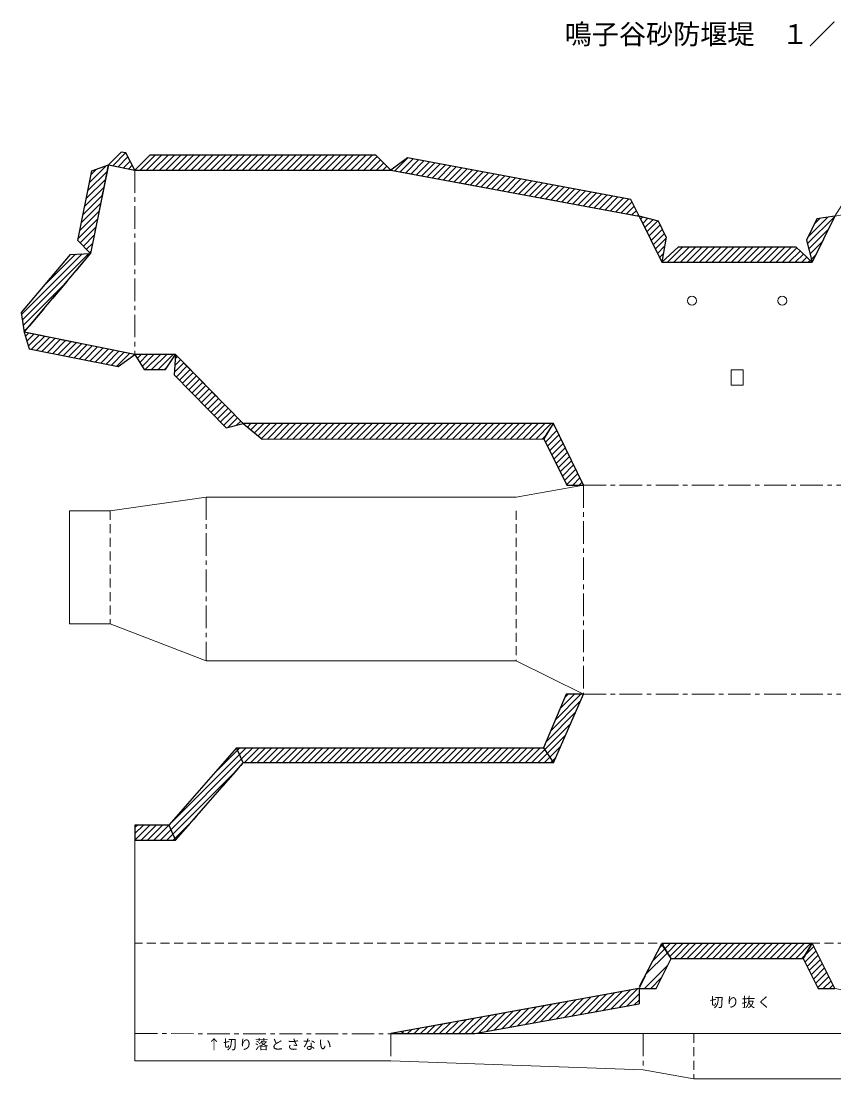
# Model space of a CAD drawing. Units: millimetres at full size, sheet at 1:300. Extents: x -1911260 to 408766, y -45196 to 976532.
# Drawn here: x -101149 to -47095, y 887275 to 957496 of the extents above; entities that cross this region are included whole.
import ezdxf
from ezdxf.enums import TextEntityAlignment as Align

# ---------------------------------------------------------------- set-up
doc = ezdxf.new("R2010")
doc.units = ezdxf.units.MM
doc.header["$LTSCALE"] = 300
doc.linetypes.add('CHAIN1', pattern=[8, 5, -1, 1, -1])
doc.linetypes.add('DASHED2', pattern=[3, 2, -1])
doc.layers.add('0-0', color=4, linetype='Continuous', lineweight=5)
doc.layers.add('0-1', color=2, linetype='Continuous')
doc.styles.add('ＭＳ ゴシック', font='')
doc.styles.get('ＭＳ ゴシック').set_extended_font_data('MS Gothic')

msp = doc.modelspace()

# ---------------------------------------------------------------- linework, layer by layer
at = {"layer": '0-0'}
for p, q in [((-93591.9, 947604.4), (-92591.9, 948604.4)), ((-77601.9, 948604.4), (-92591.9, 948604.4)), ((-77584.8, 948597.3), (-77601.9, 948604.4)), ((-58818.6, 944218.7), (-58296.7, 943154.1)), ((-58296.7, 943154.1), (-58591.9, 941484.4)), ((-64883.7, 912819.4), (-63791.9, 912819.4)), ((-93591.9, 904120.9), (-93591.9, 903120.9)), ((-91345.2, 904120.9), (-90891.9, 903120.9)), ((-93591.9, 903120.9), (-93591.9, 890274.9)), ((-58591.9, 896274.9), (-57973.9, 895274.9)), ((-57973.9, 895274.9), (-58973.9, 893274.9)), ((-49209.9, 895274.9), (-48209.9, 893274.9)), ((-60091.9, 893274.9), (-58973.9, 893274.9)), ((-60091.9, 893274.9), (-60091.9, 892258.5)), ((-47091.9, 893274.9), (-48209.9, 893274.9)), ((-71001.7, 890274.9), (-60091.9, 892258.5)), ((-76591.9, 890274.9), (-30591.9, 890274.9))]:
    msp.add_line(p, q, dxfattribs=at)
at = {"layer": '0-0', "color": 2, "linetype": 'CHAIN1'}
for p, q in [((-93591.9, 947604.4), (-95357, 947957.1)), ((-93591.9, 947604.4), (-93591.9, 935367.2)), ((-93591.9, 947604.4), (-93409.8, 947604.4)), ((-93409.8, 947604.4), (-76591.9, 947604.4)), ((-76591.9, 947604.4), (-60091.9, 944544.4)), ((-93589.8, 935366.8), (-90891.9, 935364.4)), ((-63791.9, 926694.4), (-43391.9, 926694.4)), ((-63791.9, 926694.4), (-63791.9, 912819.4)), ((-88863.9, 925894.4), (-88863.9, 915019.4)), ((-63791.9, 912819.4), (-43391.9, 912819.4)), ((-58605, 896248.6), (-60091.9, 893274.9)), ((-76591.9, 890274.9), (-60120.6, 893274.9)), ((-93591.9, 890274.9), (-76591.9, 890271.9)), ((-76591.9, 890271.9), (-76591.9, 888474.9)), ((-59821.9, 890271.9), (-59821.9, 887874.9))]:
    msp.add_line(p, q, dxfattribs=at)
at = {"layer": '0-0', "color": 7, "linetype": 'DASHED2'}
for p, q in [((-95226.9, 924994.4), (-95226.9, 917494.4)), ((-68263.9, 924994.4), (-68263.9, 915019.4)), ((-20191.9, 896274.9), (-93591.9, 896274.9)), ((-56467.9, 890274.9), (-56467.9, 887274.9))]:
    msp.add_line(p, q, dxfattribs=at)
at = {"layer": '0-0'}
for points in [[(-93591.9, 947604.4), (-94193, 948744.3), (-94494.1, 948804.5), (-95357, 947957.1), (-96455.5, 947563), (-97378.9, 942941.9), (-96532.7, 942073.4), (-97891.7, 942012.3), (-101149, 938145.6), (-100944.4, 936836.4), (-100613.6, 935750.3), (-94693.5, 934565.1), (-93589.8, 935366.8), (-92985.8, 934364.4), (-91567.4, 934364.4), (-90891.9, 935364.4), (-90974.5, 934020.2), (-87520, 930496.7), (-86391.9, 930774.4), (-85130.9, 929745.8), (-66411, 929765.4), (-65791.9, 930774.4)], [(-77601.9, 948604.4), (-77584.8, 948597.3), (-76591.9, 947604.4)], [(-76591.9, 947604.4), (-75479.5, 948415.2), (-60645.8, 945664.2)], [(-30591.9, 947604.4), (-31972.4, 948365.4), (-46364.1, 945696.4), (-47091.9, 944544.4), (-48294, 944364.1), (-48989.2, 942945.8), (-48591.9, 941484.4), (-49665.8, 942484.4), (-57493.9, 942484.4), (-58591.9, 941484.4)], [(-58818.6, 944218.7), (-60091.9, 944544.4), (-60645.8, 945664.2)], [(-66411, 929765.4), (-64905.6, 926694.4), (-63791.9, 926694.4)], [(-63791.9, 926694.4), (-68263.9, 925894.4), (-88863.9, 925894.4), (-95226.9, 924994.4), (-97926.9, 924994.4)], [(-97926.9, 924994.4), (-97926.9, 917494.4), (-95226.9, 917494.4), (-88863.9, 915019.4), (-68263.9, 915019.4), (-63791.9, 912819.4)], [(-64944, 912819.4), (-66445.5, 909255.4), (-65791.9, 908255.4)], [(-86845.2, 909255.4), (-91345.2, 904120.9), (-93591.9, 904120.9)], [(-66445.5, 909255.4), (-86845.2, 909255.4), (-86391.9, 908255.4)], [(-57973.9, 895274.9), (-49209.9, 895274.9), (-48591.9, 896274.9)], [(-93591.9, 890274.9), (-93591.9, 888474.9), (-76591.9, 888474.9), (-59821.9, 887874.9), (-56467.9, 887274.9), (-46467.9, 887274.9), (-43113.9, 887874.9), (-26343.9, 888474.9), (-10343.9, 888474.9), (-10343.9, 890274.9)]]:
    msp.add_lwpolyline(points, dxfattribs=at)
at = {"layer": '0-0', "color": 2, "linetype": 'CHAIN1'}
for points in [[(-95370.9, 947945.8), (-96532.7, 942073.4), (-100944.4, 936836.4), (-93594.9, 935365)], [(-60091.9, 944544.4), (-58591.9, 941484.4), (-48591.9, 941484.4), (-47091.9, 944544.4), (-30591.9, 947604.4), (-14591.9, 947604.4), (-16391.9, 944544.4)], [(-90891.9, 935364.4), (-86391.9, 930774.4), (-65791.9, 930774.4), (-63791.9, 926694.4)], [(-93591.9, 903120.9), (-90891.9, 903120.9), (-86391.9, 908255.4), (-65791.9, 908255.4), (-63791.9, 912819.4)], [(-58591.9, 896274.9), (-48591.9, 896274.9), (-47091.9, 893274.9), (-30591.9, 890274.9)]]:
    msp.add_lwpolyline(points, dxfattribs=at)
at = {"layer": '0-0'}
msp.add_lwpolyline([(-53991.9, 934344.4), (-53991.9, 933324.4), (-53191.9, 933324.4), (-53191.9, 934344.4)], close=True, dxfattribs=at)
for centre in [(-56591.9, 938934.4), (-50591.9, 938934.4)]:
    msp.add_circle(centre, 300, dxfattribs=at)
at = {"layer": '0-1', "color": 5}
for p, q in [((-95357, 947957.1), (-94494.1, 948804.5)), ((-97378.9, 942941.9), (-96455.5, 947563)), ((-96455.5, 947563), (-95357, 947957.1)), ((-95357, 947957.1), (-93591.9, 947604.4)), ((-60091.9, 944544.4), (-58591.9, 941484.4)), ((-47091.9, 944544.4), (-48591.9, 941484.4)), ((-47091.9, 944544.4), (-48294, 944364.1)), ((-58296.7, 943154.1), (-58591.9, 941484.4)), ((-49665.8, 942484.4), (-57493.9, 942484.4)), ((-49665.8, 942484.4), (-48591.9, 941484.4)), ((-100944.4, 936836.4), (-96532.7, 942073.4)), ((-97891.7, 942012.3), (-96532.7, 942073.4)), ((-93589.8, 935366.8), (-100944.4, 936836.4)), ((-91345.2, 904120.9), (-93591.9, 904120.9)), ((-58591.9, 896274.9), (-48591.9, 896274.9)), ((-60120.6, 893274.9), (-76591.9, 890274.9)), ((-60091.9, 893274.9), (-60091.9, 892258.5))]:
    msp.add_line(p, q, dxfattribs=at)
at = {"layer": '0-1'}
for p, q in [((-95066.4, 947899.1), (-94216.5, 948749)), ((-94712.8, 947828.4), (-94056.2, 948485)), ((-94359.2, 947757.7), (-93909.8, 948207.2)), ((-93239.8, 947604.4), (-92239.9, 948604.2)), ((-92815.5, 947604.4), (-91815.9, 948604)), ((-92391.2, 947604.4), (-91391.8, 948603.8)), ((-91967, 947604.4), (-90967.7, 948603.6)), ((-91542.7, 947604.4), (-90543.7, 948603.4)), ((-91118.4, 947604.4), (-90119.6, 948603.2)), ((-90694.2, 947604.4), (-89695.5, 948603)), ((-90269.9, 947604.4), (-89271.5, 948602.8)), ((-89845.6, 947604.4), (-88847.4, 948602.6)), ((-89421.4, 947604.4), (-88423.3, 948602.4)), ((-88997.1, 947604.4), (-87999.3, 948602.2)), ((-88572.9, 947604.4), (-87575.2, 948602)), ((-88148.6, 947604.4), (-87151.2, 948601.8)), ((-87724.3, 947604.4), (-86727.1, 948601.6)), ((-87300.1, 947604.4), (-86303, 948601.4)), ((-86875.8, 947604.4), (-85879, 948601.2)), ((-86451.5, 947604.4), (-85454.9, 948601)), ((-86027.3, 947604.4), (-85030.8, 948600.8)), ((-85603, 947604.4), (-84606.8, 948600.6)), ((-85178.7, 947604.4), (-84182.7, 948600.4)), ((-84754.5, 947604.4), (-83758.6, 948600.2)), ((-84330.2, 947604.4), (-83334.6, 948600)), ((-83905.9, 947604.4), (-82910.5, 948599.8)), ((-83481.7, 947604.4), (-82486.4, 948599.7)), ((-83057.4, 947604.4), (-82062.4, 948599.5)), ((-82633.2, 947604.4), (-81638.3, 948599.3)), ((-82208.9, 947604.4), (-81214.3, 948599.1)), ((-81784.6, 947604.4), (-80790.2, 948598.9)), ((-81360.4, 947604.4), (-80366.1, 948598.7)), ((-80936.1, 947604.4), (-79942.1, 948598.5)), ((-80511.8, 947604.4), (-79518, 948598.3)), ((-80087.6, 947604.4), (-79093.9, 948598.1)), ((-79663.3, 947604.4), (-78669.9, 948597.9)), ((-79239, 947604.4), (-78245.8, 948597.7)), ((-78814.8, 947604.4), (-77821.7, 948597.5)), ((-78390.5, 947604.4), (-77491.2, 948503.7)), ((-77966.3, 947604.4), (-77279.1, 948291.6)), ((-77542, 947604.4), (-77066.9, 948079.5)), ((-76319.7, 947553.9), (-75461.7, 948411.9)), ((-75961.8, 947487.6), (-75103.8, 948345.5)), ((-75603.9, 947421.2), (-74746, 948279.1)), ((-75246, 947354.8), (-74388.1, 948212.8)), ((-74888.1, 947288.4), (-74030.2, 948146.4)), ((-74530.2, 947222.1), (-73672.3, 948080)), ((-74172.3, 947155.7), (-73314.4, 948013.6)), ((-96718.5, 946247), (-95444.1, 947521.4)), ((-96612.5, 946777.2), (-95475, 947914.8)), ((-96506.6, 947307.4), (-96136.6, 947677.4)), ((-94005.6, 947687.1), (-93763.3, 947929.4)), ((-93652, 947616.4), (-93616.8, 947651.6)), ((-77117.7, 947604.4), (-76854.8, 947867.3)), ((-76693.5, 947604.4), (-76642.7, 947655.2)), ((-73814.4, 947089.3), (-72956.5, 947947.3)), ((-73456.5, 947022.9), (-72598.6, 947880.9)), ((-73098.7, 946956.6), (-72240.7, 947814.5)), ((-72740.8, 946890.2), (-71882.8, 947748.1)), ((-72382.9, 946823.8), (-71524.9, 947681.8)), ((-72025, 946757.5), (-71167, 947615.4)), ((-71667.1, 946691.1), (-70809.1, 947549)), ((-71309.2, 946624.7), (-70451.3, 947482.7)), ((-70951.3, 946558.3), (-70093.4, 947416.3)), ((-70593.4, 946492), (-69735.5, 947349.9)), ((-70235.5, 946425.6), (-69377.6, 947283.5)), ((-96824.4, 945716.8), (-95550, 946991.2)), ((-69877.6, 946359.2), (-69019.7, 947217.2)), ((-69519.7, 946292.8), (-68661.8, 947150.8)), ((-69161.8, 946226.5), (-68303.9, 947084.4)), ((-68804, 946160.1), (-67946, 947018)), ((-68446.1, 946093.7), (-67588.1, 946951.7)), ((-68088.2, 946027.4), (-67230.2, 946885.3)), ((-67730.3, 945961), (-66872.3, 946818.9)), ((-67372.4, 945894.6), (-66514.5, 946752.6)), ((-67014.5, 945828.2), (-66156.6, 946686.2)), ((-66656.6, 945761.9), (-65798.7, 946619.8)), ((-97036.3, 944656.4), (-95761.9, 945930.8)), ((-96930.4, 945186.6), (-95655.9, 946461)), ((-66298.7, 945695.5), (-65440.8, 946553.4)), ((-65940.8, 945629.1), (-65082.9, 946487.1)), ((-65582.9, 945562.8), (-64725, 946420.7)), ((-65225, 945496.4), (-64367.1, 946354.3)), ((-64867.2, 945430), (-64009.2, 946287.9)), ((-64509.3, 945363.6), (-63651.3, 946221.6)), ((-64151.4, 945297.3), (-63293.4, 946155.2)), ((-63793.5, 945230.9), (-62935.5, 946088.8)), ((-63435.6, 945164.5), (-62577.6, 946022.5)), ((-63077.7, 945098.1), (-62219.8, 945956.1)), ((-62719.8, 945031.8), (-61861.9, 945889.7)), ((-97142.3, 944126.2), (-95867.8, 945400.6)), ((-62361.9, 944965.4), (-61504, 945823.3)), ((-62004, 944899), (-61146.1, 945757)), ((-61646.1, 944832.7), (-60788.2, 945690.6)), ((-61288.2, 944766.3), (-60561.3, 945493.3)), ((-60930.3, 944699.9), (-60420.8, 945209.4)), ((-97248.2, 943596), (-95973.8, 944870.4)), ((-60572.5, 944633.5), (-60280.4, 944925.6)), ((-60214.6, 944567.2), (-60140, 944641.7)), ((-60000.2, 944357.3), (-59869.8, 944487.6)), ((-48923.9, 942705.7), (-47098.4, 944531.2)), ((-48875, 943178.8), (-47583.1, 944470.7)), ((-97354.2, 943065.8), (-96079.7, 944340.2)), ((-97218.4, 942777.2), (-96185.7, 943810)), ((-59860.6, 944072.6), (-59532, 944401.2)), ((-59721, 943787.9), (-59194.1, 944314.8)), ((-59581.5, 943503.2), (-58856.3, 944228.4)), ((-59441.9, 943218.5), (-58694.6, 943965.8)), ((-48467, 944011), (-48082.2, 944395.8)), ((-97009, 942562.3), (-96291.6, 943279.8)), ((-59302.4, 942933.8), (-58555, 943681.1)), ((-59162.8, 942649.1), (-58415.5, 943396.4)), ((-59023.2, 942364.4), (-58310.2, 943077.4)), ((-48833.2, 942372.1), (-47506.3, 943698.9)), ((-96799.7, 942347.5), (-96397.6, 942749.5)), ((-58883.7, 942079.7), (-58401.3, 942562)), ((-58206.1, 941484.4), (-57206.1, 942484.4)), ((-57781.9, 941484.4), (-56781.9, 942484.4)), ((-57357.6, 941484.4), (-56357.6, 942484.4)), ((-56933.4, 941484.4), (-55933.4, 942484.4)), ((-56509.1, 941484.4), (-55509.1, 942484.4)), ((-56084.8, 941484.4), (-55084.8, 942484.4)), ((-55660.6, 941484.4), (-54660.6, 942484.4)), ((-55236.3, 941484.4), (-54236.3, 942484.4)), ((-54812, 941484.4), (-53812, 942484.4)), ((-54387.8, 941484.4), (-53387.8, 942484.4)), ((-53963.5, 941484.4), (-52963.5, 942484.4)), ((-53539.2, 941484.4), (-52539.2, 942484.4)), ((-53115, 941484.4), (-52115, 942484.4)), ((-52690.7, 941484.4), (-51690.7, 942484.4)), ((-52266.4, 941484.4), (-51266.4, 942484.4)), ((-51842.2, 941484.4), (-50842.2, 942484.4)), ((-51417.9, 941484.4), (-50417.9, 942484.4)), ((-50993.7, 941484.4), (-49993.7, 942484.4)), ((-50569.4, 941484.4), (-49615.9, 942437.9)), ((-48742.5, 942038.5), (-47914.3, 942866.7)), ((-101129, 938018.1), (-97099.2, 942048)), ((-101071.7, 937651.2), (-96654.9, 942067.9)), ((-99669.6, 939901.8), (-97543.4, 942028)), ((-96590.3, 942132.6), (-96503.5, 942219.3)), ((-58744.1, 941795), (-58492.5, 942046.6)), ((-50145.1, 941484.4), (-49396.2, 942233.3)), ((-49720.9, 941484.4), (-49176.5, 942028.8)), ((-49296.6, 941484.4), (-48956.8, 941824.2)), ((-48651.8, 941704.9), (-48322.2, 942034.5)), ((-58604.6, 941510.3), (-58583.6, 941531.2)), ((-48872.3, 941484.4), (-48737.1, 941619.6)), ((-101014.4, 937284.2), (-98176.4, 940122.2)), ((-100957, 936917.3), (-100444.1, 937430.2)), ((-100867.2, 936582.9), (-100668.8, 936781.3)), ((-100768.1, 936257.7), (-100315.2, 936710.6)), ((-100669.1, 935932.4), (-99961.6, 936640)), ((-100458.1, 935719.2), (-99607.9, 936569.3)), ((-100104.6, 935648.4), (-99254.3, 936498.7)), ((-99751.1, 935577.6), (-98900.7, 936428)), ((-99397.6, 935506.9), (-98547.1, 936357.3)), ((-99044.1, 935436.1), (-98193.5, 936286.7)), ((-98690.6, 935365.3), (-97839.9, 936216)), ((-98337.1, 935294.6), (-97486.3, 936145.4)), ((-97983.6, 935223.8), (-97132.7, 936074.7)), ((-97630.1, 935153), (-96779.1, 936004.1)), ((-97276.6, 935082.2), (-96425.5, 935933.4)), ((-96923.1, 935011.5), (-96071.9, 935862.7)), ((-96569.7, 934940.7), (-95718.3, 935792.1)), ((-96216.2, 934869.9), (-95364.7, 935721.4)), ((-95862.7, 934799.2), (-95011.1, 935650.8)), ((-95509.2, 934728.4), (-94657.5, 935580.1)), ((-95155.7, 934657.6), (-94303.9, 935509.5)), ((-94802.2, 934586.9), (-93950.2, 935438.8)), ((-93619.9, 935344.9), (-93596.6, 935368.1)), ((-93433.3, 935107.2), (-93174.1, 935366.4)), ((-93273.8, 934842.4), (-92750.2, 935366)), ((-93114.3, 934577.7), (-92326.3, 935365.7)), ((-92903.3, 934364.4), (-91902.4, 935365.3)), ((-92479, 934364.4), (-91478.5, 935364.9)), ((-92054.8, 934364.4), (-91054.6, 935364.6)), ((-90964.5, 934181.9), (-90342.4, 934804)), ((-90936.8, 934633.9), (-90552.5, 935018.2)), ((-90909, 935085.9), (-90762.5, 935232.4)), ((-91630.5, 934364.4), (-91435.9, 934559)), ((-90839.5, 933882.6), (-90132.4, 934589.7)), ((-90629.5, 933668.4), (-89922.4, 934375.5)), ((-90419.5, 933454.1), (-89712.3, 934161.3)), ((-90209.4, 933239.9), (-89502.3, 933947)), ((-89999.4, 933025.7), (-89292.3, 933732.8)), ((-89789.4, 932811.4), (-89082.2, 933518.6)), ((-89579.4, 932597.2), (-88872.2, 933304.3)), ((-89369.3, 932383), (-88662.2, 933090.1)), ((-89159.3, 932168.7), (-88452.1, 932875.9)), ((-88949.3, 931954.5), (-88242.1, 932661.6)), ((-88739.2, 931740.3), (-88032.1, 932447.4)), ((-88529.2, 931526), (-87822.1, 932233.2)), ((-88319.2, 931311.8), (-87612, 932018.9)), ((-88109.1, 931097.6), (-87402, 931804.7)), ((-87899.1, 930883.3), (-87192, 931590.5)), ((-87689.1, 930669.1), (-86981.9, 931376.2)), ((-87410.2, 930523.7), (-86771.9, 931162)), ((-86847.4, 930662.3), (-86561.9, 930947.8)), ((-86347.3, 930738.1), (-86311, 930774.4)), ((-86113.7, 930547.5), (-85886.7, 930774.4)), ((-85880, 930356.9), (-85462.4, 930774.4)), ((-85646.3, 930166.3), (-85038.2, 930774.4)), ((-85412.7, 929975.7), (-84613.9, 930774.4)), ((-85179, 929785.1), (-84189.7, 930774.4)), ((-84793.4, 929746.4), (-83765.4, 930774.4)), ((-84368.5, 929747), (-83341.1, 930774.4)), ((-83943.6, 929747.6), (-82916.9, 930774.4)), ((-83518.7, 929748.3), (-82492.6, 930774.4)), ((-83093.8, 929748.9), (-82068.3, 930774.4)), ((-82668.9, 929749.6), (-81644.1, 930774.4)), ((-82244, 929750.2), (-81219.8, 930774.4)), ((-81819.1, 929750.9), (-80795.5, 930774.4)), ((-81394.1, 929751.5), (-80371.3, 930774.4)), ((-80969.2, 929752.2), (-79947, 930774.4)), ((-80544.3, 929752.8), (-79522.7, 930774.4)), ((-80119.4, 929753.5), (-79098.5, 930774.4)), ((-79694.5, 929754.1), (-78674.2, 930774.4)), ((-79269.6, 929754.8), (-78250, 930774.4)), ((-78844.7, 929755.4), (-77825.7, 930774.4)), ((-78419.7, 929756.1), (-77401.4, 930774.4)), ((-77994.8, 929756.7), (-76977.2, 930774.4)), ((-77569.9, 929757.4), (-76552.9, 930774.4)), ((-77145, 929758), (-76128.6, 930774.4)), ((-76720.1, 929758.7), (-75704.4, 930774.4)), ((-76295.2, 929759.3), (-75280.1, 930774.4)), ((-75870.3, 929760), (-74855.8, 930774.4)), ((-75445.4, 929760.6), (-74431.6, 930774.4)), ((-75020.4, 929761.3), (-74007.3, 930774.4)), ((-74595.5, 929761.9), (-73583, 930774.4)), ((-74170.6, 929762.6), (-73158.8, 930774.4)), ((-73745.7, 929763.2), (-72734.5, 930774.4)), ((-73320.8, 929763.9), (-72310.3, 930774.4)), ((-72895.9, 929764.5), (-71886, 930774.4)), ((-72471, 929765.2), (-71461.7, 930774.4)), ((-72046.1, 929765.8), (-71037.5, 930774.4)), ((-71621.1, 929766.5), (-70613.2, 930774.4)), ((-71196.2, 929767.1), (-70188.9, 930774.4)), ((-70771.3, 929767.8), (-69764.7, 930774.4)), ((-70346.4, 929768.4), (-69340.4, 930774.4)), ((-69921.5, 929769.1), (-68916.1, 930774.4)), ((-69496.6, 929769.7), (-68491.9, 930774.4)), ((-69071.7, 929770.4), (-68067.6, 930774.4)), ((-68646.7, 929771), (-67643.4, 930774.4)), ((-68221.8, 929771.7), (-67219.1, 930774.4)), ((-67796.9, 929772.3), (-66794.8, 930774.4)), ((-67372, 929773), (-66370.6, 930774.4)), ((-66947.1, 929773.6), (-65946.3, 930774.4)), ((-66522.2, 929774.3), (-66258.3, 930038.1)), ((-66317.1, 929555), (-65563.6, 930308.6)), ((-66177, 929271), (-65424, 930023.9)), ((-66036.8, 928986.9), (-65284.4, 929739.2)), ((-65896.6, 928702.8), (-65144.9, 929454.5)), ((-65756.4, 928418.7), (-65005.3, 929169.8)), ((-65616.2, 928134.6), (-64865.8, 928885.1)), ((-65476.1, 927850.5), (-64726.2, 928600.4)), ((-65335.9, 927566.5), (-64586.6, 928315.7)), ((-65195.7, 927282.4), (-64447.1, 928031)), ((-65055.5, 926998.3), (-64307.5, 927746.3)), ((-64915.3, 926714.2), (-64168, 927461.6)), ((-64510.9, 926694.4), (-64028.4, 927176.9)), ((-64086.6, 926694.4), (-63888.8, 926892.2)), ((-65968.6, 910387.5), (-63991, 912365)), ((-65659.7, 911120.6), (-63960.9, 912819.4)), ((-65350.8, 911853.7), (-64385.1, 912819.4)), ((-65042, 912586.8), (-64809.4, 912819.4)), ((-66277.4, 909654.4), (-64321.9, 911609.8)), ((-66369, 909138.5), (-64652.9, 910854.6)), ((-66201.3, 908881.9), (-64983.8, 910099.4)), ((-91339.5, 904108.4), (-86641.6, 908806.3)), ((-88465, 907407.1), (-86773.9, 909098.2)), ((-88465, 907407.1), (-86773.9, 909098.2)), ((-86773.9, 909098.2), (-86616.8, 909255.4)), ((-86641.6, 908806.3), (-86192.5, 909255.4)), ((-86509.3, 908514.4), (-85768.2, 909255.4)), ((-86344, 908255.4), (-85344, 909255.4)), ((-85919.7, 908255.4), (-84919.7, 909255.4)), ((-85495.4, 908255.4), (-84495.4, 909255.4)), ((-85071.2, 908255.4), (-84071.2, 909255.4)), ((-84646.9, 908255.4), (-83646.9, 909255.4)), ((-84222.7, 908255.4), (-83222.7, 909255.4)), ((-83798.4, 908255.4), (-82798.4, 909255.4)), ((-83374.1, 908255.4), (-82374.1, 909255.4)), ((-82949.9, 908255.4), (-81949.9, 909255.4)), ((-82525.6, 908255.4), (-81525.6, 909255.4)), ((-82101.3, 908255.4), (-81101.3, 909255.4)), ((-81677.1, 908255.4), (-80677.1, 909255.4)), ((-81252.8, 908255.4), (-80252.8, 909255.4)), ((-80828.5, 908255.4), (-79828.5, 909255.4)), ((-80404.3, 908255.4), (-79404.3, 909255.4)), ((-79980, 908255.4), (-78980, 909255.4)), ((-79555.8, 908255.4), (-78555.8, 909255.4)), ((-79131.5, 908255.4), (-78131.5, 909255.4)), ((-78707.2, 908255.4), (-77707.2, 909255.4)), ((-78283, 908255.4), (-77283, 909255.4)), ((-77858.7, 908255.4), (-76858.7, 909255.4)), ((-77434.4, 908255.4), (-76434.4, 909255.4)), ((-77010.2, 908255.4), (-76010.2, 909255.4)), ((-76585.9, 908255.4), (-75585.9, 909255.4)), ((-76161.6, 908255.4), (-75161.6, 909255.4)), ((-75737.4, 908255.4), (-74737.4, 909255.4)), ((-75313.1, 908255.4), (-74313.1, 909255.4)), ((-74888.8, 908255.4), (-73888.8, 909255.4)), ((-74464.6, 908255.4), (-73464.6, 909255.4)), ((-74040.3, 908255.4), (-73040.3, 909255.4)), ((-73616.1, 908255.4), (-72616.1, 909255.4)), ((-73191.8, 908255.4), (-72191.8, 909255.4)), ((-72767.5, 908255.4), (-71767.5, 909255.4)), ((-72343.3, 908255.4), (-71343.3, 909255.4)), ((-71919, 908255.4), (-70919, 909255.4)), ((-71494.7, 908255.4), (-70494.7, 909255.4)), ((-71070.5, 908255.4), (-70070.5, 909255.4)), ((-70646.2, 908255.4), (-69646.2, 909255.4)), ((-70221.9, 908255.4), (-69221.9, 909255.4)), ((-69797.7, 908255.4), (-68797.7, 909255.4)), ((-69373.4, 908255.4), (-68373.4, 909255.4)), ((-68949.1, 908255.4), (-67949.1, 909255.4)), ((-68524.9, 908255.4), (-67524.9, 909255.4)), ((-68100.6, 908255.4), (-67100.6, 909255.4)), ((-67676.4, 908255.4), (-66676.4, 909255.4)), ((-67252.1, 908255.4), (-66369, 909138.5)), ((-66827.8, 908255.4), (-66201.3, 908881.9)), ((-66033.7, 908625.3), (-65314.8, 909344.2)), ((-91207.2, 903816.5), (-86509.3, 908514.4)), ((-66403.6, 908255.4), (-66033.7, 908625.3)), ((-65979.3, 908255.4), (-65866, 908368.7)), ((-65866, 908368.7), (-65645.7, 908589)), ((-91074.8, 903524.5), (-86731.7, 907867.7)), ((-93591.9, 903128.8), (-92599.8, 904120.9)), ((-93591.9, 903553.1), (-93024.1, 904120.9)), ((-93591.9, 903977.3), (-93448.3, 904120.9)), ((-93175.5, 903120.9), (-92175.5, 904120.9)), ((-92751.3, 903120.9), (-91751.3, 904120.9)), ((-92327, 903120.9), (-91339.5, 904108.4)), ((-91902.7, 903120.9), (-91207.2, 903816.5)), ((-90942.5, 903232.6), (-89740.7, 904434.5)), ((-91478.5, 903120.9), (-91074.8, 903524.5)), ((-91054.2, 903120.9), (-90942.5, 903232.6)), ((-58750.4, 895968.2), (-58551.9, 896166.6)), ((-58551.9, 896166.6), (-58443.7, 896274.9)), ((-58385.1, 895909.2), (-58019.4, 896274.9)), ((-58218.2, 895651.8), (-57595.1, 896274.9)), ((-58051.3, 895394.4), (-57170.9, 896274.9)), ((-57746.6, 895274.9), (-56746.6, 896274.9)), ((-57322.3, 895274.9), (-56322.3, 896274.9)), ((-56898.1, 895274.9), (-55898.1, 896274.9)), ((-56473.8, 895274.9), (-55473.8, 896274.9)), ((-56049.5, 895274.9), (-55049.5, 896274.9)), ((-55625.3, 895274.9), (-54625.3, 896274.9)), ((-55201, 895274.9), (-54201, 896274.9)), ((-54776.7, 895274.9), (-53776.7, 896274.9)), ((-54352.5, 895274.9), (-53352.5, 896274.9)), ((-53928.2, 895274.9), (-52928.2, 896274.9)), ((-53504, 895274.9), (-52504, 896274.9)), ((-53079.7, 895274.9), (-52079.7, 896274.9)), ((-52655.4, 895274.9), (-51655.4, 896274.9)), ((-52231.2, 895274.9), (-51231.2, 896274.9)), ((-51806.9, 895274.9), (-50806.9, 896274.9)), ((-51382.6, 895274.9), (-50382.6, 896274.9)), ((-50958.4, 895274.9), (-49958.4, 896274.9)), ((-50534.1, 895274.9), (-49534.1, 896274.9)), ((-50109.8, 895274.9), (-49109.8, 896274.9)), ((-49685.6, 895274.9), (-48685.6, 896274.9)), ((-59663.2, 894206.8), (-58218.2, 895651.8)), ((-59206.8, 895087.5), (-58385.1, 895909.2)), ((-49085.6, 895026.3), (-48340.3, 895771.7)), ((-48944.2, 894743.5), (-48198.9, 895488.8)), ((-59746.6, 893274.9), (-58201.1, 894820.4)), ((-48802.8, 894460.6), (-48057.4, 895206)), ((-48661.4, 894177.8), (-47916, 894923.2)), ((-48519.9, 893895), (-47774.6, 894640.3)), ((-59322.3, 893274.9), (-58625.4, 893971.9)), ((-48378.5, 893612.1), (-47633.2, 894357.5)), ((-48237.1, 893329.3), (-47491.7, 894074.6)), ((-61430.7, 892015.1), (-60182.1, 893263.7)), ((-47867.2, 893274.9), (-47350.3, 893791.8)), ((-47442.9, 893274.9), (-47208.9, 893508.9)), ((-65579, 891260.9), (-64332, 892507.9)), ((-65060.5, 891355.1), (-63813.3, 892602.3)), ((-64541.9, 891449.4), (-63294.5, 892696.8)), ((-64023.4, 891543.7), (-62775.8, 892791.3)), ((-63504.9, 891638), (-62257, 892885.8)), ((-62986.3, 891732.3), (-61738.3, 892980.3)), ((-62467.8, 891826.5), (-61219.6, 893074.7)), ((-61949.2, 891920.8), (-60700.8, 893169.2)), ((-60912.1, 892109.4), (-60091.9, 892929.6)), ((-69208.8, 890600.9), (-67963.2, 891846.5)), ((-68690.3, 890695.2), (-67444.5, 891941)), ((-68171.8, 890789.5), (-66925.8, 892035.4)), ((-67653.2, 890883.7), (-66407, 892129.9)), ((-67134.7, 890978), (-65888.3, 892224.4)), ((-66616.1, 891072.3), (-65369.5, 892318.9)), ((-66097.6, 891166.6), (-64850.8, 892413.4)), ((-60393.6, 892203.7), (-60091.9, 892505.4)), ((-72504.7, 890274.9), (-71594.5, 891185.1)), ((-72080.4, 890274.9), (-71075.7, 891279.6)), ((-71656.1, 890274.9), (-70557, 891374.1)), ((-71231.9, 890274.9), (-70038.2, 891468.6)), ((-70764.5, 890318), (-69519.5, 891563)), ((-70245.9, 890412.3), (-69000.7, 891657.5)), ((-69727.4, 890506.6), (-68482, 891752)), ((-75898.8, 890274.9), (-75744.4, 890429.3)), ((-75474.5, 890274.9), (-75225.7, 890523.7)), ((-75050.3, 890274.9), (-74706.9, 890618.2)), ((-74626, 890274.9), (-74188.2, 890712.7)), ((-74201.7, 890274.9), (-73669.4, 890807.2)), ((-73777.5, 890274.9), (-73150.7, 890901.7)), ((-73353.2, 890274.9), (-72632, 890996.2)), ((-72928.9, 890274.9), (-72113.2, 891090.6)), ((-76323, 890274.9), (-76263.2, 890334.8))]:
    msp.add_line(p, q, dxfattribs=at)
at = {"layer": '0-1', "color": 5}
for points in [[(-93591.9, 947604.4), (-94193, 948744.3), (-94494.1, 948804.5)], [(-75479.5, 948415.2), (-76591.9, 947604.4), (-60091.9, 944544.4)], [(-58296.7, 943154.1), (-58818.6, 944218.7), (-60091.9, 944544.4), (-60645.8, 945664.2), (-75479.5, 948415.2)], [(-95357, 947957.1), (-96532.7, 942073.4), (-97378.9, 942941.9)], [(-48294, 944364.1), (-48989.2, 942945.8), (-48591.9, 941484.4)], [(-57493.9, 942484.4), (-58591.9, 941484.4), (-48591.9, 941484.4)], [(-97891.7, 942012.3), (-101149, 938145.6), (-100944.4, 936836.4), (-100613.6, 935750.3)], [(-100613.6, 935750.3), (-94693.5, 934565.1), (-93589.8, 935366.8), (-92985.8, 934364.4), (-91567.4, 934364.4), (-90891.9, 935364.4), (-93589.8, 935366.8)], [(-66425.4, 929774.4), (-64905.6, 926694.4), (-63791.9, 926694.4), (-65791.9, 930774.4)], [(-86845.2, 909255.4), (-91345.2, 904120.9), (-90891.9, 903120.9), (-86391.9, 908255.4)], [(-65791.9, 908255.4), (-86391.9, 908255.4), (-86845.2, 909255.4), (-66445.5, 909255.4)], [(-93591.9, 904120.9), (-93591.9, 903120.9), (-90891.9, 903120.9)], [(-60091.9, 893274.9), (-58973.9, 893274.9), (-57973.9, 895274.9), (-58605, 896248.6), (-60091.9, 893379.7)], [(-57973.9, 895274.9), (-49209.9, 895274.9), (-48591.9, 896274.9), (-49209.9, 895274.9), (-48209.9, 893274.9), (-47091.9, 893274.9), (-48591.9, 896274.9)], [(-76591.9, 890274.9), (-71001.7, 890274.9), (-60091.9, 892258.5)]]:
    msp.add_lwpolyline(points, dxfattribs=at)
for points in [[(-93591.9, 947604.4), (-76591.9, 947604.4), (-77584.8, 948597.3), (-92591.9, 948604.4)], [(-90891.9, 935364.4), (-90974.5, 934020.2), (-87520, 930496.7), (-86391.9, 930774.4)], [(-86391.9, 930774.4), (-85130.9, 929745.8), (-66425.4, 929774.4), (-65791.9, 930774.4)], [(-63791.9, 912819.4), (-64944, 912819.4), (-66445.5, 909255.4), (-65791.9, 908255.4)]]:
    msp.add_lwpolyline(points, close=True, dxfattribs=at)
at = {"layer": '0-1'}
msp.add_lwpolyline([(-49261.3, 895274.9), (-49126.8, 895409.5), (-48481.7, 896054.5)], dxfattribs=at)

# ---------------------------------------------------------------- texts
at = {"layer": '0-0', "style": 'ＭＳ ゴシック'}
msp.add_text('鳴子谷砂防堰堤\u3000１／３００', height=1320, dxfattribs=at).set_placement((-65040, 955576.5), align=Align.BOTTOM_LEFT)
at = {"layer": '0-0', "color": 7, "char_height": 659.8, "attachment_point": 7, "style": 'ＭＳ ゴシック'}
for s, insert in [('\\T1.17;切り抜く', (-55399, 891963.6)), ('\\T1.17;↑切り落とさない', (-88784.2, 889162.3))]:
    msp.add_mtext(s, dxfattribs=dict(at, insert=insert))

doc.saveas('drawing.dxf')
